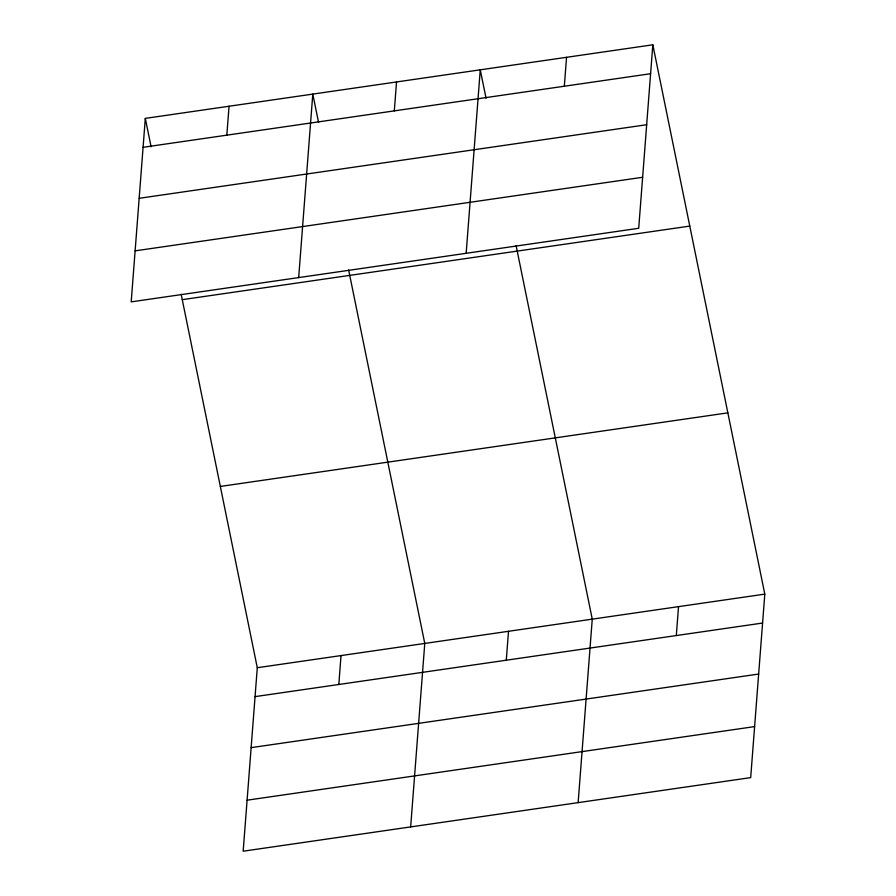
<?xml version="1.0" encoding="UTF-8"?>
<svg xmlns="http://www.w3.org/2000/svg" width="896" height="896" viewBox="0 0 896 896"><rect width="100%" height="100%" fill="white"/><g stroke="black" fill="none" stroke-linecap="round" stroke-linejoin="round"><path stroke-width="1.34" d="M145.309 118.384L131.197 301.874L638.714 228.278L652.826 44.8L145.309 118.384L151.099 146.798M226.822 135.162L229.051 106.243M181.16 294.258L257.286 667.722L243.174 851.2L750.691 777.616L764.803 594.126L652.826 44.8M298.67 277.581L312.794 94.102L318.584 122.517M338.811 684.488L341.029 655.581M394.307 110.88L396.536 81.962M410.659 826.918L424.771 643.44L348.645 269.976M466.155 253.299L480.267 69.821L486.058 98.235M506.285 660.206L508.514 631.288M564.323 86.229L566.552 57.31M578.133 802.637L592.256 619.147L516.118 245.683M676.301 635.555L678.53 606.637M143.08 147.302L650.597 73.718M139.16 198.307L646.677 124.723M135.117 250.858L642.634 177.274M182.269 299.667L689.786 226.083M220.338 486.438L727.854 412.854M257.286 667.722L764.803 594.126M255.069 696.629L762.586 623.045M251.138 747.645L758.654 674.05M247.094 800.195L754.611 726.6"/></g></svg>
